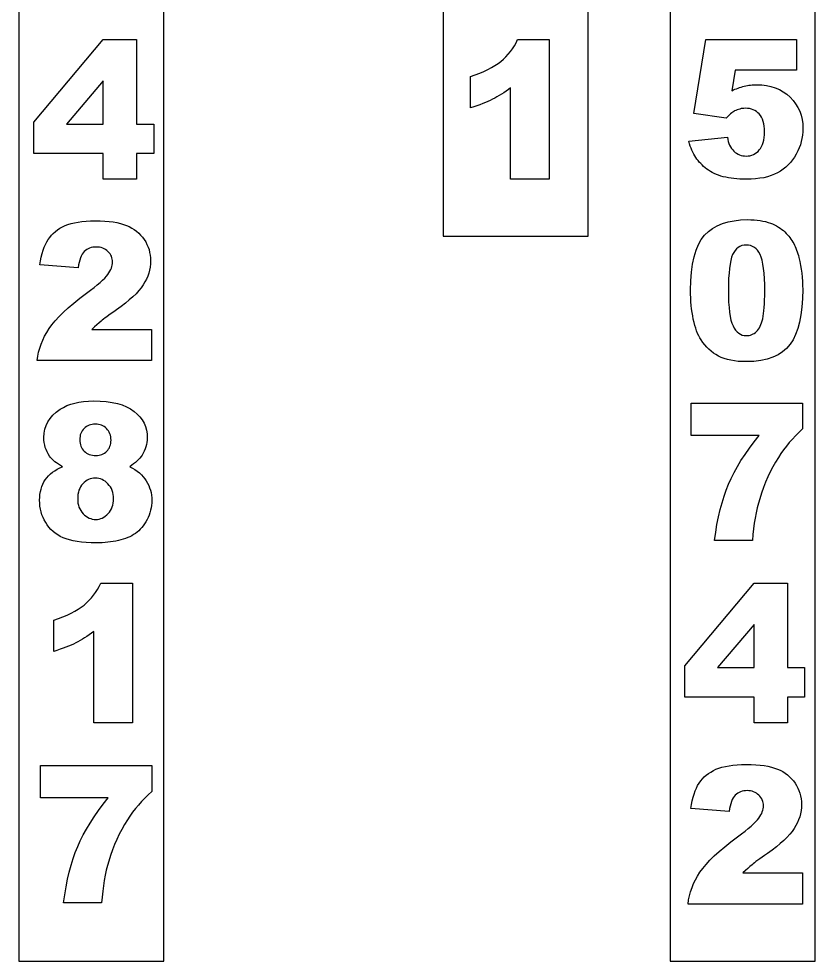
# Model space of a CAD drawing. Extents: x -5.1 to 3.6, y -9 to 11.4.
# Drawn here: x -5.07 to 3.59, y -9.04 to 1.2 of the extents above; entities that cross this region are included whole.
import ezdxf

# ---------------------------------------------------------------- set-up
doc = ezdxf.new("R2010")
doc.units = 0
for name, color, linetype in [('HOURS_MIXED_UP', 7, 'CONTINUOUS'), ('MINUTES_MIXED_UP', 7, 'CONTINUOUS'), ('OUTLINES', 7, 'CONTINUOUS'), ('TOM_MIXED_UP', 7, 'CONTINUOUS')]:
    doc.layers.add(name, color=color, linetype=linetype)

msp = doc.modelspace()

# ---------------------------------------------------------------- linework, layer by layer
at = {"layer": 'HOURS_MIXED_UP'}
for points in [[(2.398, 0.974), (3.382, 0.974), (3.382, 0.643), (2.715, 0.643), (2.68, 0.419), (2.697, 0.427), (2.714, 0.434), (2.731, 0.441), (2.748, 0.448), (2.765, 0.454), (2.783, 0.459), (2.799, 0.464), (2.816, 0.468), (2.833, 0.472), (2.85, 0.475), (2.867, 0.478), (2.884, 0.48), (2.9, 0.482), (2.917, 0.483), (2.934, 0.484), (2.95, 0.484), (3.005, 0.482), (3.057, 0.476), (3.106, 0.465), (3.153, 0.45), (3.197, 0.431), (3.238, 0.408), (3.277, 0.381), (3.313, 0.349), (3.346, 0.314), (3.374, 0.277), (3.398, 0.238), (3.418, 0.196), (3.433, 0.152), (3.444, 0.107), (3.451, 0.058), (3.453, 0.008), (3.452, -0.028), (3.448, -0.063), (3.443, -0.099), (3.435, -0.133), (3.425, -0.168), (3.412, -0.202), (3.398, -0.236), (3.381, -0.27), (3.362, -0.302), (3.341, -0.332), (3.319, -0.361), (3.294, -0.387), (3.268, -0.411), (3.24, -0.434), (3.21, -0.454), (3.178, -0.473), (3.143, -0.489), (3.107, -0.504), (3.068, -0.516), (3.027, -0.526), (2.984, -0.533), (2.938, -0.539), (2.891, -0.542), (2.84, -0.543), (2.804, -0.543), (2.769, -0.541), (2.736, -0.539), (2.703, -0.536), (2.673, -0.532), (2.643, -0.527), (2.615, -0.522), (2.588, -0.515), (2.562, -0.508), (2.537, -0.5), (2.513, -0.49), (2.49, -0.48), (2.468, -0.47), (2.447, -0.458), (2.427, -0.445), (2.408, -0.432), (2.391, -0.418), (2.373, -0.403), (2.357, -0.388), (2.342, -0.373), (2.327, -0.357), (2.314, -0.34), (2.301, -0.324), (2.289, -0.306), (2.278, -0.288), (2.267, -0.269), (2.257, -0.249), (2.247, -0.227), (2.238, -0.205), (2.229, -0.182), (2.221, -0.157), (2.213, -0.131), (2.632, -0.085), (2.636, -0.11), (2.642, -0.133), (2.649, -0.154), (2.657, -0.174), (2.667, -0.192), (2.678, -0.209), (2.69, -0.225), (2.703, -0.239), (2.717, -0.251), (2.732, -0.261), (2.748, -0.27), (2.764, -0.278), (2.781, -0.284), (2.799, -0.288), (2.817, -0.29), (2.836, -0.291), (2.857, -0.29), (2.878, -0.287), (2.897, -0.282), (2.915, -0.275), (2.933, -0.265), (2.949, -0.254), (2.965, -0.241), (2.979, -0.225), (2.992, -0.208), (3.004, -0.189), (3.014, -0.167), (3.021, -0.144), (3.028, -0.118), (3.032, -0.091), (3.035, -0.061), (3.036, -0.03), (3.035, 0.003), (3.032, 0.033), (3.028, 0.06), (3.021, 0.086), (3.013, 0.109), (3.004, 0.13), (2.992, 0.149), (2.979, 0.166), (2.964, 0.18), (2.948, 0.193), (2.931, 0.204), (2.912, 0.212), (2.893, 0.219), (2.872, 0.224), (2.85, 0.227), (2.827, 0.228), (2.812, 0.227), (2.797, 0.226), (2.783, 0.224), (2.768, 0.22), (2.754, 0.216), (2.739, 0.211), (2.725, 0.205), (2.711, 0.199), (2.701, 0.193), (2.69, 0.186), (2.679, 0.177), (2.667, 0.168), (2.656, 0.158), (2.644, 0.147), (2.632, 0.135), (2.62, 0.121), (2.267, 0.172), (2.398, 0.974)], [(2.232, -1.747), (2.234, -1.645), (2.242, -1.551), (2.254, -1.464), (2.27, -1.386), (2.292, -1.315), (2.318, -1.253), (2.349, -1.199), (2.385, -1.152), (2.426, -1.112), (2.472, -1.078), (2.523, -1.049), (2.578, -1.025), (2.639, -1.006), (2.705, -0.993), (2.776, -0.985), (2.852, -0.982), (2.888, -0.983), (2.923, -0.985), (2.957, -0.987), (2.989, -0.991), (3.019, -0.997), (3.047, -1.003), (3.074, -1.011), (3.099, -1.019), (3.122, -1.029), (3.145, -1.039), (3.166, -1.05), (3.187, -1.062), (3.206, -1.075), (3.224, -1.088), (3.241, -1.101), (3.256, -1.116), (3.271, -1.131), (3.285, -1.146), (3.299, -1.161), (3.311, -1.177), (3.323, -1.193), (3.333, -1.209), (3.343, -1.225), (3.353, -1.241), (3.361, -1.258), (3.369, -1.275), (3.377, -1.293), (3.384, -1.312), (3.391, -1.332), (3.398, -1.352), (3.404, -1.373), (3.409, -1.394), (3.419, -1.436), (3.427, -1.479), (3.435, -1.521), (3.44, -1.565), (3.445, -1.608), (3.448, -1.652), (3.45, -1.697), (3.451, -1.742), (3.449, -1.84), (3.442, -1.931), (3.431, -2.016), (3.416, -2.094), (3.397, -2.164), (3.373, -2.228), (3.346, -2.286), (3.313, -2.336), (3.276, -2.38), (3.232, -2.419), (3.183, -2.451), (3.127, -2.477), (3.064, -2.498), (2.996, -2.513), (2.921, -2.521), (2.84, -2.524), (2.795, -2.523), (2.751, -2.521), (2.709, -2.516), (2.67, -2.509), (2.633, -2.501), (2.599, -2.491), (2.566, -2.478), (2.536, -2.464), (2.508, -2.448), (2.481, -2.431), (2.455, -2.411), (2.431, -2.39), (2.408, -2.367), (2.386, -2.343), (2.365, -2.317), (2.346, -2.289), (2.333, -2.267), (2.321, -2.243), (2.309, -2.218), (2.298, -2.191), (2.288, -2.162), (2.279, -2.131), (2.27, -2.098), (2.262, -2.063), (2.255, -2.027), (2.249, -1.99), (2.244, -1.952), (2.24, -1.913), (2.236, -1.873), (2.234, -1.832), (2.233, -1.79), (2.232, -1.747)], [(2.643, -1.748), (2.644, -1.817), (2.646, -1.879), (2.65, -1.936), (2.656, -1.988), (2.663, -2.034), (2.671, -2.074), (2.682, -2.108), (2.694, -2.137), (2.707, -2.162), (2.721, -2.183), (2.738, -2.201), (2.755, -2.216), (2.774, -2.227), (2.794, -2.235), (2.816, -2.24), (2.839, -2.242), (2.855, -2.241), (2.87, -2.239), (2.884, -2.235), (2.898, -2.23), (2.912, -2.224), (2.925, -2.217), (2.937, -2.208), (2.949, -2.197), (2.96, -2.185), (2.97, -2.172), (2.98, -2.157), (2.989, -2.14), (2.997, -2.122), (3.004, -2.102), (3.011, -2.081), (3.017, -2.058), (3.022, -2.032), (3.026, -2.003), (3.03, -1.971), (3.033, -1.935), (3.036, -1.896), (3.037, -1.854), (3.038, -1.808), (3.039, -1.759), (3.038, -1.688), (3.036, -1.623), (3.032, -1.564), (3.026, -1.511), (3.019, -1.464), (3.01, -1.423), (3, -1.389), (2.988, -1.36), (2.975, -1.336), (2.96, -1.315), (2.944, -1.298), (2.926, -1.283), (2.906, -1.272), (2.885, -1.264), (2.862, -1.26), (2.837, -1.258), (2.813, -1.26), (2.789, -1.264), (2.768, -1.273), (2.749, -1.284), (2.731, -1.299), (2.715, -1.317), (2.701, -1.338), (2.689, -1.362), (2.678, -1.391), (2.669, -1.425), (2.661, -1.465), (2.655, -1.511), (2.65, -1.562), (2.646, -1.618), (2.644, -1.681), (2.643, -1.748)], [(2.24, -2.976), (3.45, -2.976), (3.45, -3.256), (3.411, -3.292), (3.374, -3.329), (3.339, -3.366), (3.305, -3.404), (3.273, -3.443), (3.242, -3.483), (3.213, -3.523), (3.186, -3.564), (3.155, -3.615), (3.126, -3.668), (3.098, -3.722), (3.072, -3.777), (3.047, -3.834), (3.024, -3.892), (3.003, -3.952), (2.984, -4.013), (2.97, -4.062), (2.957, -4.113), (2.945, -4.167), (2.935, -4.223), (2.925, -4.28), (2.917, -4.341), (2.91, -4.403), (2.905, -4.467), (2.491, -4.467), (2.505, -4.378), (2.519, -4.292), (2.536, -4.21), (2.554, -4.132), (2.574, -4.057), (2.596, -3.986), (2.62, -3.919), (2.645, -3.855), (2.673, -3.793), (2.705, -3.729), (2.741, -3.665), (2.78, -3.599), (2.824, -3.533), (2.871, -3.465), (2.922, -3.396), (2.977, -3.326), (2.24, -3.326), (2.24, -2.976)], [(2.923, -6.17), (2.169, -6.17), (2.169, -5.829), (2.923, -4.932), (3.284, -4.932), (3.284, -5.848), (3.472, -5.848), (3.472, -6.17), (3.284, -6.17), (3.284, -6.449), (2.923, -6.449), (2.923, -6.17)], [(2.923, -5.848), (2.923, -5.38), (2.524, -5.848), (2.923, -5.848)], [(3.448, -8.417), (2.205, -8.417), (2.211, -8.371), (2.221, -8.326), (2.233, -8.282), (2.248, -8.238), (2.265, -8.195), (2.286, -8.153), (2.309, -8.112), (2.334, -8.071), (2.365, -8.029), (2.401, -7.986), (2.442, -7.941), (2.49, -7.894), (2.544, -7.845), (2.604, -7.794), (2.669, -7.742), (2.741, -7.688), (2.784, -7.655), (2.824, -7.624), (2.859, -7.595), (2.89, -7.569), (2.917, -7.544), (2.94, -7.521), (2.959, -7.501), (2.974, -7.482), (2.986, -7.465), (2.996, -7.448), (3.005, -7.431), (3.012, -7.414), (3.018, -7.397), (3.022, -7.381), (3.024, -7.365), (3.025, -7.349), (3.024, -7.332), (3.022, -7.316), (3.018, -7.301), (3.012, -7.286), (3.005, -7.272), (2.996, -7.258), (2.986, -7.245), (2.974, -7.232), (2.961, -7.221), (2.948, -7.211), (2.933, -7.203), (2.917, -7.196), (2.901, -7.191), (2.884, -7.187), (2.866, -7.185), (2.848, -7.184), (2.828, -7.185), (2.81, -7.187), (2.792, -7.191), (2.775, -7.197), (2.76, -7.204), (2.745, -7.212), (2.731, -7.222), (2.718, -7.234), (2.706, -7.248), (2.695, -7.264), (2.685, -7.282), (2.676, -7.303), (2.668, -7.326), (2.661, -7.352), (2.655, -7.38), (2.65, -7.41), (2.235, -7.377), (2.242, -7.334), (2.25, -7.294), (2.259, -7.256), (2.27, -7.221), (2.282, -7.188), (2.295, -7.157), (2.309, -7.129), (2.325, -7.103), (2.342, -7.079), (2.361, -7.057), (2.381, -7.036), (2.403, -7.017), (2.427, -6.999), (2.452, -6.982), (2.48, -6.967), (2.508, -6.953), (2.539, -6.941), (2.573, -6.93), (2.61, -6.921), (2.65, -6.914), (2.692, -6.908), (2.737, -6.904), (2.786, -6.901), (2.837, -6.9), (2.89, -6.901), (2.94, -6.904), (2.987, -6.907), (3.031, -6.913), (3.072, -6.92), (3.11, -6.928), (3.145, -6.939), (3.177, -6.95), (3.206, -6.963), (3.234, -6.978), (3.261, -6.995), (3.285, -7.013), (3.308, -7.033), (3.33, -7.055), (3.35, -7.078), (3.368, -7.103), (3.384, -7.13), (3.398, -7.157), (3.41, -7.184), (3.42, -7.213), (3.428, -7.242), (3.433, -7.272), (3.437, -7.303), (3.438, -7.335), (3.436, -7.369), (3.433, -7.402), (3.426, -7.435), (3.418, -7.468), (3.406, -7.501), (3.393, -7.532), (3.376, -7.564), (3.358, -7.595), (3.336, -7.627), (3.31, -7.659), (3.28, -7.692), (3.245, -7.725), (3.207, -7.76), (3.165, -7.795), (3.118, -7.831), (3.067, -7.868), (3.037, -7.889), (3.01, -7.908), (2.985, -7.925), (2.963, -7.941), (2.943, -7.956), (2.926, -7.968), (2.912, -7.979), (2.9, -7.989), (2.878, -8.008), (2.854, -8.029), (2.828, -8.053), (2.801, -8.079), (3.448, -8.079), (3.448, -8.417)]]:
    msp.add_lwpolyline(points, close=True, dxfattribs=at)
at = {"layer": 'MINUTES_MIXED_UP'}
for points in [[(-4.15, -0.264), (-4.905, -0.264), (-4.905, 0.076), (-4.15, 0.974), (-3.789, 0.974), (-3.789, 0.057), (-3.602, 0.057), (-3.602, -0.264), (-3.789, -0.264), (-3.789, -0.543), (-4.15, -0.543), (-4.15, -0.264)], [(-4.15, 0.057), (-4.15, 0.526), (-4.549, 0.057), (-4.15, 0.057)], [(-3.626, -2.512), (-4.869, -2.512), (-4.862, -2.466), (-4.853, -2.421), (-4.841, -2.377), (-4.826, -2.333), (-4.808, -2.29), (-4.788, -2.248), (-4.765, -2.206), (-4.739, -2.165), (-4.709, -2.124), (-4.673, -2.08), (-4.631, -2.035), (-4.583, -1.988), (-4.53, -1.94), (-4.47, -1.889), (-4.404, -1.836), (-4.333, -1.782), (-4.289, -1.749), (-4.25, -1.719), (-4.215, -1.69), (-4.184, -1.663), (-4.157, -1.639), (-4.134, -1.616), (-4.115, -1.595), (-4.1, -1.577), (-4.088, -1.559), (-4.078, -1.542), (-4.069, -1.525), (-4.062, -1.508), (-4.056, -1.492), (-4.052, -1.476), (-4.05, -1.459), (-4.049, -1.444), (-4.05, -1.427), (-4.052, -1.411), (-4.056, -1.395), (-4.062, -1.38), (-4.069, -1.366), (-4.077, -1.352), (-4.088, -1.339), (-4.099, -1.327), (-4.112, -1.316), (-4.126, -1.306), (-4.141, -1.298), (-4.156, -1.291), (-4.172, -1.285), (-4.19, -1.282), (-4.207, -1.279), (-4.226, -1.279), (-4.245, -1.279), (-4.264, -1.282), (-4.282, -1.286), (-4.298, -1.291), (-4.314, -1.298), (-4.329, -1.307), (-4.343, -1.317), (-4.356, -1.329), (-4.368, -1.342), (-4.379, -1.358), (-4.389, -1.377), (-4.398, -1.397), (-4.406, -1.421), (-4.413, -1.446), (-4.419, -1.474), (-4.424, -1.505), (-4.838, -1.471), (-4.832, -1.428), (-4.824, -1.388), (-4.814, -1.351), (-4.804, -1.315), (-4.792, -1.282), (-4.779, -1.252), (-4.765, -1.224), (-4.749, -1.198), (-4.732, -1.174), (-4.713, -1.152), (-4.693, -1.131), (-4.67, -1.111), (-4.647, -1.093), (-4.621, -1.076), (-4.594, -1.061), (-4.565, -1.047), (-4.534, -1.035), (-4.5, -1.024), (-4.464, -1.015), (-4.424, -1.008), (-4.382, -1.002), (-4.336, -0.998), (-4.288, -0.996), (-4.237, -0.995), (-4.184, -0.996), (-4.134, -0.998), (-4.087, -1.002), (-4.043, -1.007), (-4.002, -1.014), (-3.964, -1.023), (-3.929, -1.033), (-3.897, -1.045), (-3.867, -1.058), (-3.839, -1.073), (-3.813, -1.09), (-3.788, -1.108), (-3.765, -1.128), (-3.744, -1.149), (-3.724, -1.173), (-3.706, -1.198), (-3.689, -1.224), (-3.675, -1.251), (-3.663, -1.279), (-3.653, -1.307), (-3.646, -1.337), (-3.64, -1.367), (-3.637, -1.398), (-3.636, -1.429), (-3.637, -1.463), (-3.641, -1.497), (-3.647, -1.53), (-3.656, -1.563), (-3.667, -1.595), (-3.681, -1.627), (-3.697, -1.659), (-3.716, -1.69), (-3.738, -1.721), (-3.764, -1.753), (-3.794, -1.786), (-3.828, -1.82), (-3.867, -1.854), (-3.909, -1.89), (-3.956, -1.926), (-4.006, -1.962), (-4.036, -1.983), (-4.064, -2.002), (-4.088, -2.02), (-4.111, -2.036), (-4.13, -2.05), (-4.147, -2.063), (-4.162, -2.074), (-4.174, -2.083), (-4.196, -2.102), (-4.22, -2.123), (-4.245, -2.147), (-4.273, -2.174), (-3.626, -2.174), (-3.626, -2.512)], [(-4.592, -3.666), (-4.616, -3.653), (-4.638, -3.639), (-4.658, -3.625), (-4.677, -3.611), (-4.694, -3.596), (-4.709, -3.581), (-4.723, -3.566), (-4.735, -3.55), (-4.749, -3.527), (-4.761, -3.504), (-4.772, -3.48), (-4.78, -3.456), (-4.787, -3.43), (-4.792, -3.404), (-4.795, -3.376), (-4.796, -3.348), (-4.793, -3.303), (-4.785, -3.259), (-4.771, -3.218), (-4.752, -3.178), (-4.727, -3.141), (-4.697, -3.106), (-4.661, -3.073), (-4.62, -3.042), (-4.584, -3.021), (-4.546, -3.002), (-4.504, -2.987), (-4.46, -2.974), (-4.414, -2.964), (-4.364, -2.957), (-4.312, -2.952), (-4.257, -2.951), (-4.184, -2.953), (-4.117, -2.958), (-4.054, -2.967), (-3.997, -2.979), (-3.944, -2.995), (-3.896, -3.015), (-3.853, -3.038), (-3.815, -3.065), (-3.781, -3.094), (-3.752, -3.125), (-3.728, -3.158), (-3.707, -3.193), (-3.692, -3.23), (-3.681, -3.269), (-3.674, -3.309), (-3.672, -3.351), (-3.673, -3.376), (-3.675, -3.401), (-3.68, -3.425), (-3.686, -3.449), (-3.694, -3.472), (-3.704, -3.495), (-3.715, -3.518), (-3.729, -3.54), (-3.74, -3.556), (-3.753, -3.572), (-3.768, -3.588), (-3.784, -3.604), (-3.801, -3.619), (-3.82, -3.635), (-3.841, -3.65), (-3.863, -3.666), (-3.834, -3.681), (-3.806, -3.697), (-3.781, -3.715), (-3.757, -3.733), (-3.736, -3.753), (-3.716, -3.774), (-3.698, -3.796), (-3.683, -3.82), (-3.669, -3.844), (-3.656, -3.868), (-3.646, -3.894), (-3.638, -3.92), (-3.631, -3.947), (-3.627, -3.974), (-3.624, -4.002), (-3.623, -4.031), (-3.624, -4.059), (-3.626, -4.086), (-3.63, -4.113), (-3.636, -4.139), (-3.643, -4.165), (-3.652, -4.191), (-3.662, -4.216), (-3.674, -4.24), (-3.687, -4.264), (-3.701, -4.286), (-3.716, -4.307), (-3.732, -4.326), (-3.748, -4.344), (-3.764, -4.361), (-3.782, -4.376), (-3.8, -4.39), (-3.82, -4.403), (-3.84, -4.415), (-3.862, -4.426), (-3.884, -4.436), (-3.908, -4.445), (-3.933, -4.454), (-3.959, -4.461), (-3.986, -4.468), (-4.014, -4.474), (-4.043, -4.479), (-4.072, -4.483), (-4.102, -4.487), (-4.131, -4.489), (-4.162, -4.491), (-4.193, -4.492), (-4.224, -4.493), (-4.282, -4.492), (-4.336, -4.489), (-4.386, -4.485), (-4.433, -4.479), (-4.477, -4.471), (-4.517, -4.461), (-4.553, -4.45), (-4.586, -4.437), (-4.617, -4.422), (-4.645, -4.406), (-4.672, -4.388), (-4.696, -4.368), (-4.719, -4.346), (-4.74, -4.323), (-4.759, -4.298), (-4.776, -4.272), (-4.792, -4.244), (-4.805, -4.216), (-4.816, -4.187), (-4.825, -4.157), (-4.832, -4.126), (-4.838, -4.095), (-4.841, -4.062), (-4.842, -4.029), (-4.841, -3.997), (-4.838, -3.966), (-4.833, -3.936), (-4.826, -3.908), (-4.818, -3.881), (-4.807, -3.855), (-4.795, -3.83), (-4.78, -3.807), (-4.764, -3.785), (-4.746, -3.764), (-4.725, -3.744), (-4.703, -3.726), (-4.678, -3.709), (-4.652, -3.693), (-4.623, -3.679), (-4.592, -3.666)], [(-4.406, -3.373), (-4.405, -3.392), (-4.403, -3.41), (-4.399, -3.427), (-4.394, -3.443), (-4.387, -3.458), (-4.379, -3.472), (-4.369, -3.485), (-4.358, -3.498), (-4.345, -3.509), (-4.332, -3.518), (-4.317, -3.526), (-4.302, -3.533), (-4.285, -3.538), (-4.267, -3.542), (-4.249, -3.544), (-4.229, -3.545), (-4.212, -3.544), (-4.195, -3.542), (-4.179, -3.538), (-4.164, -3.533), (-4.15, -3.527), (-4.137, -3.519), (-4.124, -3.509), (-4.112, -3.498), (-4.101, -3.486), (-4.092, -3.473), (-4.084, -3.459), (-4.078, -3.444), (-4.073, -3.429), (-4.069, -3.412), (-4.067, -3.395), (-4.066, -3.377), (-4.067, -3.358), (-4.069, -3.34), (-4.073, -3.323), (-4.078, -3.307), (-4.085, -3.292), (-4.093, -3.277), (-4.103, -3.264), (-4.114, -3.251), (-4.127, -3.24), (-4.14, -3.23), (-4.154, -3.222), (-4.169, -3.215), (-4.184, -3.21), (-4.201, -3.206), (-4.218, -3.204), (-4.236, -3.203), (-4.255, -3.204), (-4.272, -3.206), (-4.289, -3.21), (-4.305, -3.215), (-4.319, -3.222), (-4.334, -3.23), (-4.347, -3.239), (-4.359, -3.25), (-4.37, -3.263), (-4.38, -3.276), (-4.388, -3.29), (-4.394, -3.305), (-4.4, -3.32), (-4.403, -3.337), (-4.405, -3.355), (-4.406, -3.373)], [(-4.428, -4.015), (-4.427, -4.039), (-4.425, -4.062), (-4.42, -4.084), (-4.414, -4.105), (-4.405, -4.124), (-4.395, -4.143), (-4.383, -4.16), (-4.369, -4.176), (-4.353, -4.191), (-4.337, -4.203), (-4.321, -4.214), (-4.304, -4.223), (-4.287, -4.23), (-4.269, -4.235), (-4.25, -4.238), (-4.231, -4.239), (-4.213, -4.238), (-4.195, -4.235), (-4.178, -4.23), (-4.161, -4.223), (-4.144, -4.214), (-4.128, -4.203), (-4.113, -4.19), (-4.098, -4.175), (-4.084, -4.159), (-4.072, -4.141), (-4.062, -4.123), (-4.054, -4.103), (-4.047, -4.082), (-4.043, -4.06), (-4.04, -4.038), (-4.039, -4.014), (-4.04, -3.99), (-4.043, -3.967), (-4.047, -3.945), (-4.054, -3.924), (-4.062, -3.904), (-4.073, -3.886), (-4.085, -3.868), (-4.099, -3.852), (-4.114, -3.837), (-4.129, -3.824), (-4.146, -3.814), (-4.163, -3.805), (-4.18, -3.798), (-4.198, -3.793), (-4.217, -3.79), (-4.236, -3.789), (-4.255, -3.79), (-4.274, -3.793), (-4.292, -3.798), (-4.309, -3.804), (-4.325, -3.813), (-4.341, -3.823), (-4.356, -3.836), (-4.371, -3.85), (-4.385, -3.866), (-4.396, -3.883), (-4.406, -3.902), (-4.414, -3.922), (-4.42, -3.943), (-4.425, -3.966), (-4.428, -3.989), (-4.428, -4.015)], [(-3.834, -4.932), (-3.834, -6.449), (-4.253, -6.449), (-4.253, -5.455), (-4.278, -5.474), (-4.303, -5.492), (-4.328, -5.509), (-4.353, -5.525), (-4.377, -5.54), (-4.402, -5.554), (-4.426, -5.567), (-4.45, -5.58), (-4.474, -5.592), (-4.5, -5.604), (-4.528, -5.615), (-4.557, -5.627), (-4.587, -5.638), (-4.619, -5.649), (-4.653, -5.661), (-4.688, -5.672), (-4.688, -5.332), (-4.637, -5.314), (-4.588, -5.296), (-4.543, -5.277), (-4.5, -5.257), (-4.46, -5.236), (-4.424, -5.214), (-4.39, -5.191), (-4.359, -5.168), (-4.331, -5.143), (-4.304, -5.117), (-4.279, -5.09), (-4.255, -5.061), (-4.233, -5.031), (-4.213, -4.999), (-4.194, -4.966), (-4.176, -4.932), (-3.834, -4.932)], [(-4.833, -6.913), (-3.624, -6.913), (-3.624, -7.193), (-3.663, -7.229), (-3.7, -7.266), (-3.735, -7.303), (-3.769, -7.341), (-3.801, -7.38), (-3.831, -7.42), (-3.86, -7.46), (-3.887, -7.501), (-3.919, -7.552), (-3.948, -7.605), (-3.976, -7.659), (-4.002, -7.714), (-4.027, -7.771), (-4.049, -7.829), (-4.07, -7.889), (-4.09, -7.95), (-4.104, -7.999), (-4.117, -8.05), (-4.129, -8.104), (-4.139, -8.16), (-4.148, -8.218), (-4.156, -8.278), (-4.163, -8.34), (-4.169, -8.404), (-4.582, -8.404), (-4.569, -8.315), (-4.554, -8.229), (-4.538, -8.147), (-4.519, -8.069), (-4.499, -7.994), (-4.477, -7.923), (-4.454, -7.856), (-4.428, -7.792), (-4.4, -7.73), (-4.368, -7.666), (-4.333, -7.602), (-4.293, -7.536), (-4.25, -7.47), (-4.203, -7.402), (-4.152, -7.333), (-4.097, -7.263), (-4.833, -7.263), (-4.833, -6.913)]]:
    msp.add_lwpolyline(points, close=True, dxfattribs=at)
at = {"layer": 'OUTLINES'}
for points in [[(-5.068, -9.037), (-3.493, -9.037), (-3.493, 11.436), (-5.068, 11.436), (-5.068, -9.037)], [(-0.455, -1.163), (1.119, -1.163), (1.119, 11.436), (-0.455, 11.436), (-0.455, -1.163)], [(2.011, -9.037), (3.586, -9.037), (3.586, 11.436), (2.011, 11.436), (2.011, -9.037)]]:
    msp.add_lwpolyline(points, close=True, dxfattribs=at)
at = {"layer": 'TOM_MIXED_UP'}
msp.add_lwpolyline([(0.696, 0.974), (0.696, -0.543), (0.277, -0.543), (0.277, 0.451), (0.252, 0.432), (0.227, 0.414), (0.202, 0.397), (0.177, 0.381), (0.152, 0.366), (0.128, 0.351), (0.104, 0.338), (0.08, 0.326), (0.056, 0.314), (0.03, 0.302), (0.002, 0.29), (-0.027, 0.279), (-0.058, 0.267), (-0.09, 0.256), (-0.123, 0.245), (-0.159, 0.234), (-0.159, 0.574), (-0.107, 0.591), (-0.058, 0.61), (-0.013, 0.629), (0.03, 0.649), (0.069, 0.67), (0.106, 0.691), (0.14, 0.714), (0.17, 0.737), (0.199, 0.762), (0.226, 0.788), (0.251, 0.816), (0.274, 0.844), (0.297, 0.875), (0.317, 0.906), (0.336, 0.939), (0.353, 0.974), (0.696, 0.974)], close=True, dxfattribs=at)

doc.saveas('drawing.dxf')
